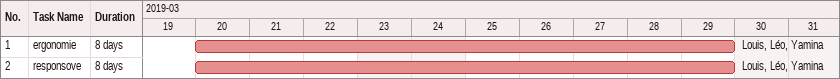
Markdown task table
| ID | Task | Duration | Start | Finish | Resources |
|---|---|---|---|---|---|
| 1 | ergonomie | 8d | 2019-03-20 | 2019-03-29 | Louis, Léo, Yamina |
| 2 | responsove | 8d | 2019-03-20 | 2019-03-29 | Louis, Léo, Yamina |
